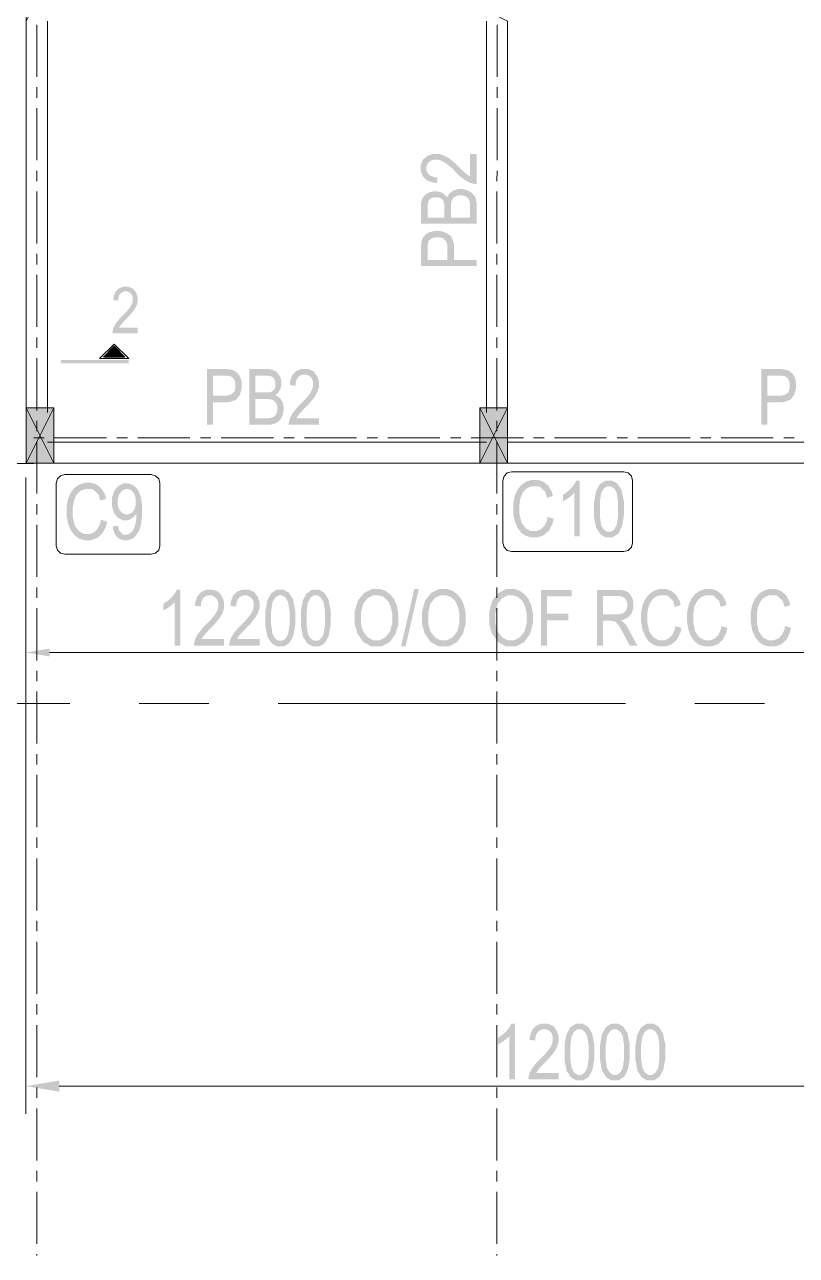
# Model space of a CAD drawing. Header units: millimetres. Extents: x 51.5 to 74.8, y 0.8 to 17.2.
# Drawn here: x 53.274 to 54.364, y 6.41 to 8.148 of the extents above; entities that cross this region are included whole.
import ezdxf

# ---------------------------------------------------------------- set-up
doc = ezdxf.new("R2010")
doc.units = ezdxf.units.MM
doc.layers.add('PDF_Geomertry', color=7, linetype='Continuous')
doc.layers.add('PDF_Solid Fills', color=7, linetype='Continuous')

msp = doc.modelspace()

# ---------------------------------------------------------------- hatches: boundary and pattern name
at = {"layer": 'PDF_Solid Fills', "transparency": 33554559}
for points in [[(53.9029, 7.9656), (53.912, 7.9656), (53.912, 7.9231), (53.9093, 7.923), (53.903, 7.9247), (53.8995, 7.9265), (53.8961, 7.9283), (53.8877, 7.9348), (53.883, 7.9395), (53.8776, 7.9451), (53.869, 7.9523), (53.8659, 7.9541), (53.863, 7.9558), (53.8573, 7.9574), (53.8548, 7.9574), (53.8518, 7.9574), (53.8469, 7.9558), (53.845, 7.954), (53.8432, 7.9523), (53.8412, 7.9479), (53.8412, 7.9454), (53.8412, 7.9426), (53.8433, 7.938), (53.8452, 7.9363), (53.8473, 7.9345), (53.8532, 7.9327), (53.857, 7.9327), (53.8559, 7.9245), (53.8504, 7.9251), (53.8419, 7.9283), (53.839, 7.9311), (53.8361, 7.9338), (53.8333, 7.9411), (53.8333, 7.9456), (53.8333, 7.9505), (53.8366, 7.958), (53.84, 7.9605), (53.8433, 7.9631), (53.8508, 7.9656), (53.855, 7.9656), (53.8587, 7.9656), (53.8659, 7.9636), (53.8694, 7.9616), (53.8729, 7.9597), (53.882, 7.9522), (53.8877, 7.9466), (53.8913, 7.943), (53.8962, 7.9384), (53.8976, 7.9374), (53.8988, 7.9365), (53.9015, 7.9348), (53.9029, 7.9341)], [(53.4333, 7.7201), (53.4333, 7.7123), (53.3979, 7.7123), (53.3977, 7.7147), (53.3991, 7.7199), (53.4007, 7.7229), (53.4022, 7.7258), (53.4076, 7.7326), (53.4115, 7.7365), (53.4162, 7.7411), (53.4222, 7.7483), (53.4237, 7.7508), (53.4251, 7.7533), (53.4265, 7.7579), (53.4265, 7.7601), (53.4265, 7.7626), (53.4251, 7.7666), (53.4236, 7.7683), (53.4222, 7.7698), (53.4186, 7.7713), (53.4163, 7.7713), (53.4141, 7.7713), (53.4104, 7.7697), (53.4088, 7.768), (53.4073, 7.7663), (53.4059, 7.7613), (53.4059, 7.7583), (53.3991, 7.7591), (53.3994, 7.7638), (53.402, 7.7709), (53.4044, 7.7733), (53.4068, 7.7756), (53.4129, 7.778), (53.4166, 7.778), (53.4207, 7.778), (53.4269, 7.7752), (53.429, 7.7724), (53.4312, 7.7697), (53.4333, 7.7634), (53.4333, 7.7599), (53.4333, 7.7568), (53.4316, 7.7508), (53.43, 7.7479), (53.4283, 7.7451), (53.422, 7.7374), (53.4175, 7.7326), (53.4144, 7.7297), (53.4107, 7.7255), (53.4098, 7.7244), (53.409, 7.7233), (53.4076, 7.7212), (53.407, 7.7201)], [(53.6894, 7.5923), (53.6894, 7.583), (53.6468, 7.583), (53.6468, 7.5859), (53.6484, 7.5922), (53.6502, 7.5956), (53.652, 7.5991), (53.6586, 7.6073), (53.6633, 7.6122), (53.6688, 7.6176), (53.6761, 7.6262), (53.6777, 7.6291), (53.6795, 7.6322), (53.6812, 7.6377), (53.6812, 7.6404), (53.6812, 7.6434), (53.6795, 7.6483), (53.6777, 7.6502), (53.6759, 7.652), (53.6716, 7.654), (53.6691, 7.654), (53.6663, 7.654), (53.6618, 7.6519), (53.66, 7.6498), (53.6583, 7.6479), (53.6565, 7.6419), (53.6565, 7.6381), (53.6483, 7.6391), (53.6487, 7.6448), (53.6519, 7.6533), (53.6547, 7.6562), (53.6575, 7.659), (53.6648, 7.6619), (53.6693, 7.6619), (53.6743, 7.6619), (53.6818, 7.6586), (53.6843, 7.6552), (53.6868, 7.6519), (53.6893, 7.6444), (53.6893, 7.6401), (53.6893, 7.6363), (53.6873, 7.6293), (53.6854, 7.6258), (53.6834, 7.6223), (53.6758, 7.6131), (53.6704, 7.6074), (53.6668, 7.6038), (53.6622, 7.5988), (53.6612, 7.5976), (53.6601, 7.5963), (53.6584, 7.5937), (53.6579, 7.5923)], [(53.3813, 7.4488), (53.39, 7.4462), (53.3886, 7.4397), (53.3836, 7.4298), (53.38, 7.4265), (53.3765, 7.4233), (53.3677, 7.4199), (53.3627, 7.4199), (53.3583, 7.4199), (53.3505, 7.4222), (53.3475, 7.4244), (53.3443, 7.4266), (53.339, 7.4336), (53.337, 7.4384), (53.335, 7.4431), (53.333, 7.4545), (53.333, 7.4611), (53.333, 7.4676), (53.335, 7.4786), (53.337, 7.483), (53.339, 7.4876), (53.3445, 7.4943), (53.348, 7.4966), (53.3515, 7.4988), (53.3591, 7.5012), (53.3634, 7.5012), (53.368, 7.5012), (53.3761, 7.4983), (53.3794, 7.4954), (53.3827, 7.4924), (53.3875, 7.484), (53.3888, 7.4784), (53.3805, 7.4759), (53.3783, 7.4841), (53.3697, 7.4923), (53.3633, 7.4923), (53.36, 7.4923), (53.3544, 7.4906), (53.352, 7.489), (53.3497, 7.4873), (53.3459, 7.4822), (53.3445, 7.4787), (53.3432, 7.4752), (53.3416, 7.4665), (53.3416, 7.4611), (53.3416, 7.453), (53.3445, 7.4409), (53.3473, 7.4369), (53.3502, 7.4329), (53.3577, 7.4288), (53.3625, 7.4288), (53.3661, 7.4288), (53.372, 7.4313), (53.3745, 7.4338), (53.377, 7.4363), (53.3805, 7.4438)], [(54.0123, 7.4529), (54.0209, 7.4502), (54.0194, 7.4436), (54.0145, 7.4337), (54.0109, 7.4305), (54.0073, 7.4272), (53.9987, 7.424), (53.9937, 7.424), (53.9891, 7.424), (53.9815, 7.4262), (53.9783, 7.4283), (53.9751, 7.4305), (53.97, 7.4374), (53.968, 7.4423), (53.9659, 7.4472), (53.9638, 7.4586), (53.9638, 7.4651), (53.9638, 7.4716), (53.9659, 7.4826), (53.968, 7.487), (53.97, 7.4915), (53.9755, 7.4983), (53.9788, 7.5005), (53.9823, 7.5029), (53.9901, 7.5051), (53.9944, 7.5051), (53.999, 7.5051), (54.007, 7.5022), (54.0104, 7.4994), (54.0137, 7.4965), (54.0184, 7.488), (54.0198, 7.4823), (54.0115, 7.4799), (54.0093, 7.4881), (54.0007, 7.4962), (53.9941, 7.4962), (53.9909, 7.4962), (53.9854, 7.4947), (53.983, 7.493), (53.9807, 7.4913), (53.9769, 7.4862), (53.9754, 7.4827), (53.974, 7.4793), (53.9726, 7.4704), (53.9726, 7.4651), (53.9726, 7.457), (53.9755, 7.4449), (53.9783, 7.4409), (53.9812, 7.4369), (53.9887, 7.4329), (53.9934, 7.4329), (53.9969, 7.4329), (54.003, 7.4354), (54.0055, 7.4379), (54.008, 7.4402), (54.0115, 7.4477)], [(54.0579, 7.4254), (54.05, 7.4254), (54.05, 7.4866), (54.0486, 7.4851), (54.045, 7.4818), (54.0426, 7.4801), (54.0402, 7.4784), (54.0361, 7.4759), (54.0341, 7.4751), (54.0341, 7.4845), (54.0375, 7.4863), (54.0432, 7.4909), (54.0457, 7.4936), (54.0482, 7.4963), (54.0518, 7.5016), (54.0527, 7.5041), (54.0579, 7.5041)], [(53.4936, 7.2712), (53.4857, 7.2712), (53.4857, 7.3326), (53.4843, 7.3309), (53.4807, 7.3277), (53.4783, 7.3261), (53.4761, 7.3244), (53.4718, 7.3219), (53.4698, 7.3211), (53.4698, 7.3304), (53.4732, 7.3323), (53.4788, 7.3368), (53.4813, 7.3395), (53.4838, 7.3422), (53.4875, 7.3474), (53.4884, 7.3501), (53.4936, 7.3501)], [(53.5555, 7.2805), (53.5555, 7.2712), (53.5129, 7.2712), (53.5129, 7.274), (53.5145, 7.2804), (53.5163, 7.2838), (53.5182, 7.2873), (53.5247, 7.2955), (53.5294, 7.3002), (53.535, 7.3058), (53.5422, 7.3143), (53.5438, 7.3173), (53.5457, 7.3204), (53.5473, 7.3259), (53.5473, 7.3286), (53.5473, 7.3315), (53.5455, 7.3365), (53.5438, 7.3383), (53.542, 7.3402), (53.5377, 7.342), (53.5351, 7.342), (53.5325, 7.342), (53.5279, 7.3401), (53.5261, 7.338), (53.5244, 7.3359), (53.5226, 7.3301), (53.5226, 7.3263), (53.5144, 7.3273), (53.5148, 7.333), (53.518, 7.3415), (53.5208, 7.3443), (53.5236, 7.3472), (53.5309, 7.3501), (53.5354, 7.3501), (53.5404, 7.3501), (53.5479, 7.3468), (53.5504, 7.3434), (53.5529, 7.3401), (53.5554, 7.3326), (53.5554, 7.3283), (53.5554, 7.3245), (53.5534, 7.3173), (53.5515, 7.314), (53.5494, 7.3105), (53.5419, 7.3013), (53.5363, 7.2956), (53.5329, 7.292), (53.5283, 7.287), (53.5273, 7.2858), (53.5262, 7.2844), (53.5245, 7.2818), (53.5238, 7.2805)], [(53.6055, 7.2805), (53.6055, 7.2712), (53.563, 7.2712), (53.5629, 7.274), (53.5645, 7.2804), (53.5663, 7.2838), (53.5682, 7.2873), (53.5747, 7.2955), (53.5794, 7.3002), (53.585, 7.3058), (53.5922, 7.3143), (53.594, 7.3173), (53.5957, 7.3204), (53.5973, 7.3259), (53.5973, 7.3286), (53.5973, 7.3315), (53.5957, 7.3365), (53.5938, 7.3383), (53.592, 7.3402), (53.5877, 7.342), (53.5852, 7.342), (53.5825, 7.342), (53.5779, 7.3401), (53.5762, 7.338), (53.5744, 7.3359), (53.5726, 7.3301), (53.5726, 7.3263), (53.5644, 7.3273), (53.5648, 7.333), (53.568, 7.3415), (53.5708, 7.3443), (53.5736, 7.3472), (53.5809, 7.3501), (53.5855, 7.3501), (53.5904, 7.3501), (53.5979, 7.3468), (53.6004, 7.3434), (53.6029, 7.3401), (53.6055, 7.3326), (53.6055, 7.3283), (53.6055, 7.3245), (53.6034, 7.3173), (53.6015, 7.314), (53.5995, 7.3105), (53.592, 7.3013), (53.5865, 7.2956), (53.5829, 7.292), (53.5783, 7.287), (53.5773, 7.2858), (53.5762, 7.2844), (53.5745, 7.2818), (53.574, 7.2805)], [(54.003, 7.2712), (54.003, 7.3497), (54.0463, 7.3497), (54.0463, 7.3405), (54.0115, 7.3405), (54.0115, 7.3162), (54.0416, 7.3162), (54.0416, 7.3069), (54.0115, 7.3069), (54.0115, 7.2712)], [(54.1929, 7.2987), (54.2015, 7.2961), (54.2001, 7.2895), (54.1951, 7.2797), (54.1916, 7.2763), (54.188, 7.2731), (54.1794, 7.2699), (54.1743, 7.2699), (54.1698, 7.2699), (54.1622, 7.272), (54.159, 7.2743), (54.1558, 7.2765), (54.1507, 7.2834), (54.1486, 7.2883), (54.1466, 7.293), (54.1445, 7.3044), (54.1445, 7.3111), (54.1445, 7.3174), (54.1466, 7.3284), (54.1486, 7.3329), (54.1507, 7.3374), (54.1561, 7.3441), (54.1595, 7.3465), (54.163, 7.3487), (54.1708, 7.3511), (54.175, 7.3511), (54.1797, 7.3511), (54.1877, 7.3481), (54.1911, 7.3452), (54.1944, 7.3423), (54.1991, 7.3338), (54.2004, 7.3283), (54.192, 7.3258), (54.19, 7.334), (54.1813, 7.3422), (54.1748, 7.3422), (54.1716, 7.3422), (54.1659, 7.3405), (54.1636, 7.3388), (54.1612, 7.3372), (54.1575, 7.332), (54.1561, 7.3286), (54.1547, 7.3251), (54.1533, 7.3163), (54.1533, 7.3111), (54.1533, 7.303), (54.1561, 7.2908), (54.159, 7.2868), (54.1618, 7.2827), (54.1694, 7.2787), (54.1741, 7.2787), (54.1776, 7.2787), (54.1836, 7.2812), (54.1862, 7.2837), (54.1887, 7.2862), (54.192, 7.2937)], [(54.2579, 7.2987), (54.2663, 7.2961), (54.265, 7.2895), (54.26, 7.2797), (54.2565, 7.2763), (54.2529, 7.2731), (54.2443, 7.2699), (54.2391, 7.2699), (54.2347, 7.2699), (54.227, 7.272), (54.2238, 7.2743), (54.2207, 7.2765), (54.2155, 7.2834), (54.2134, 7.2883), (54.2115, 7.293), (54.2094, 7.3044), (54.2094, 7.3111), (54.2094, 7.3174), (54.2115, 7.3284), (54.2134, 7.3329), (54.2155, 7.3374), (54.2209, 7.3441), (54.2244, 7.3465), (54.2279, 7.3487), (54.2357, 7.3511), (54.2398, 7.3511), (54.2445, 7.3511), (54.2526, 7.3481), (54.2559, 7.3452), (54.2593, 7.3423), (54.264, 7.3338), (54.2652, 7.3283), (54.257, 7.3258), (54.2548, 7.334), (54.2462, 7.3422), (54.2397, 7.3422), (54.2365, 7.3422), (54.2309, 7.3405), (54.2286, 7.3388), (54.2262, 7.3372), (54.2225, 7.332), (54.2209, 7.3286), (54.2195, 7.3251), (54.2182, 7.3163), (54.2182, 7.3111), (54.2182, 7.303), (54.2211, 7.2908), (54.2238, 7.2868), (54.2268, 7.2827), (54.2343, 7.2787), (54.239, 7.2787), (54.2425, 7.2787), (54.2486, 7.2812), (54.2511, 7.2837), (54.2536, 7.2862), (54.257, 7.2937)], [(54.3477, 7.2987), (54.3563, 7.2961), (54.3548, 7.2895), (54.35, 7.2797), (54.3463, 7.2763), (54.3427, 7.2731), (54.3341, 7.2699), (54.3291, 7.2699), (54.3245, 7.2699), (54.3169, 7.272), (54.3137, 7.2743), (54.3107, 7.2765), (54.3054, 7.2834), (54.3034, 7.2883), (54.3013, 7.293), (54.2993, 7.3044), (54.2993, 7.3111), (54.2993, 7.3174), (54.3013, 7.3284), (54.3034, 7.3329), (54.3054, 7.3374), (54.3109, 7.3441), (54.3144, 7.3465), (54.3177, 7.3487), (54.3255, 7.3511), (54.3298, 7.3511), (54.3344, 7.3511), (54.3425, 7.3481), (54.3458, 7.3452), (54.3491, 7.3423), (54.3538, 7.3338), (54.3552, 7.3283), (54.3469, 7.3258), (54.3447, 7.334), (54.3361, 7.3422), (54.3295, 7.3422), (54.3263, 7.3422), (54.3208, 7.3405), (54.3184, 7.3388), (54.3161, 7.3372), (54.3123, 7.332), (54.3109, 7.3286), (54.3094, 7.3251), (54.308, 7.3163), (54.308, 7.3111), (54.308, 7.303), (54.3109, 7.2908), (54.3137, 7.2868), (54.3166, 7.2827), (54.3241, 7.2787), (54.3288, 7.2787), (54.3323, 7.2787), (54.3384, 7.2812), (54.3409, 7.2837), (54.3434, 7.2862), (54.3469, 7.2937)], [(53.9662, 6.6583), (53.9582, 6.6583), (53.9582, 6.7195), (53.9569, 6.718), (53.9532, 6.7147), (53.9509, 6.713), (53.9486, 6.7113), (53.9444, 6.7088), (53.9425, 6.708), (53.9425, 6.7173), (53.9457, 6.7193), (53.9515, 6.7238), (53.954, 6.7265), (53.9565, 6.7293), (53.96, 6.7344), (53.9609, 6.737), (53.9662, 6.737)], [(54.028, 6.6674), (54.028, 6.6583), (53.9855, 6.6583), (53.9854, 6.6611), (53.987, 6.6673), (53.9888, 6.6708), (53.9907, 6.6743), (53.9972, 6.6824), (54.0019, 6.6873), (54.0075, 6.6927), (54.0147, 6.7013), (54.0165, 6.7043), (54.0182, 6.7073), (54.0198, 6.7129), (54.0198, 6.7155), (54.0198, 6.7186), (54.0182, 6.7234), (54.0163, 6.7254), (54.0147, 6.7272), (54.0102, 6.7291), (54.0077, 6.7291), (54.005, 6.7291), (54.0004, 6.727), (53.9987, 6.7249), (53.9969, 6.723), (53.9951, 6.7172), (53.9951, 6.7133), (53.9869, 6.7143), (53.9875, 6.7199), (53.9907, 6.7284), (53.9934, 6.7313), (53.9962, 6.7341), (54.0034, 6.737), (54.008, 6.737), (54.0129, 6.737), (54.0204, 6.7337), (54.0229, 6.7304), (54.0254, 6.727), (54.028, 6.7195), (54.028, 6.7152), (54.028, 6.7116), (54.0259, 6.7044), (54.024, 6.7009), (54.022, 6.6974), (54.0145, 6.6883), (54.009, 6.6826), (54.0054, 6.679), (54.0008, 6.6741), (53.9998, 6.6727), (53.9988, 6.6715), (53.9972, 6.6688), (53.9965, 6.6674)]]:
    msp.add_hatch(color=256, dxfattribs=at).paths.add_polyline_path(points)
h = msp.add_hatch(color=256, dxfattribs=at)
h.paths.add_polyline_path([(53.912, 7.8672), (53.8336, 7.8672), (53.8336, 7.8913), (53.8336, 7.8949), (53.8347, 7.9008), (53.8359, 7.903), (53.837, 7.9051), (53.8405, 7.9087), (53.843, 7.9099), (53.8454, 7.9113), (53.8507, 7.9127), (53.8536, 7.9127), (53.8563, 7.9127), (53.8612, 7.9116), (53.8634, 7.9104), (53.8655, 7.9093), (53.869, 7.9059), (53.8704, 7.9037), (53.8713, 7.9065), (53.8748, 7.9109), (53.8773, 7.9124), (53.8797, 7.9141), (53.8858, 7.9158), (53.8894, 7.9158), (53.8929, 7.9158), (53.8991, 7.9143), (53.9019, 7.9129), (53.9045, 7.9113), (53.9084, 7.9074), (53.9097, 7.9051), (53.9109, 7.9026), (53.912, 7.8959), (53.912, 7.8916)])
h.paths.add_polyline_path([(53.9029, 7.8756), (53.9029, 7.8918), (53.9029, 7.8944), (53.9023, 7.8983), (53.9019, 7.8995), (53.9012, 7.9013), (53.8988, 7.9041), (53.8973, 7.9051), (53.8957, 7.9061), (53.8918, 7.907), (53.8893, 7.907), (53.887, 7.907), (53.8833, 7.9061), (53.8818, 7.9052), (53.8802, 7.9043), (53.878, 7.9018), (53.8773, 7.9002), (53.8766, 7.8987), (53.8759, 7.8938), (53.8759, 7.8905), (53.8759, 7.8756)])
h.paths.add_polyline_path([(53.8666, 7.8756), (53.8666, 7.8897), (53.8666, 7.8923), (53.8662, 7.8962), (53.8658, 7.8974), (53.8652, 7.8991), (53.8634, 7.9016), (53.862, 7.9026), (53.8608, 7.9034), (53.8572, 7.9044), (53.8548, 7.9044), (53.8527, 7.9044), (53.8493, 7.9036), (53.8479, 7.9027), (53.8465, 7.9019), (53.8445, 7.8997), (53.844, 7.8983), (53.8434, 7.897), (53.8429, 7.8922), (53.8429, 7.8886), (53.8429, 7.8756)])
h = msp.add_hatch(color=256, dxfattribs=at)
h.paths.add_polyline_path([(53.912, 7.8074), (53.8336, 7.8074), (53.8336, 7.8318), (53.8336, 7.8359), (53.8344, 7.8423), (53.8351, 7.8444), (53.8361, 7.8472), (53.84, 7.8516), (53.8426, 7.8533), (53.8454, 7.8549), (53.8522, 7.8566), (53.8562, 7.8566), (53.8615, 7.8566), (53.8701, 7.8538), (53.8734, 7.8512), (53.8769, 7.8484), (53.8802, 7.8391), (53.8802, 7.8324), (53.8802, 7.8159), (53.912, 7.8159)])
h.paths.add_polyline_path([(53.8709, 7.8159), (53.8709, 7.8326), (53.8709, 7.8366), (53.8691, 7.8423), (53.8673, 7.8441), (53.8655, 7.8461), (53.8602, 7.8479), (53.8566, 7.8479), (53.8543, 7.8479), (53.8504, 7.8469), (53.8487, 7.8461), (53.847, 7.8451), (53.8447, 7.843), (53.8441, 7.8416), (53.8434, 7.8404), (53.8429, 7.8358), (53.8429, 7.8324), (53.8429, 7.8159)])
h = msp.add_hatch(color=256, dxfattribs=at)
h.paths.add_polyline_path([(53.5312, 7.583), (53.5312, 7.6616), (53.5554, 7.6616), (53.5597, 7.6616), (53.5661, 7.6608), (53.568, 7.6601), (53.5708, 7.659), (53.5752, 7.6552), (53.5769, 7.6524), (53.5786, 7.6498), (53.5802, 7.643), (53.5802, 7.639), (53.5802, 7.6337), (53.5776, 7.6249), (53.5748, 7.6216), (53.5722, 7.6183), (53.5627, 7.6149), (53.5562, 7.6149), (53.5397, 7.6149), (53.5397, 7.583)])
h.paths.add_polyline_path([(53.5397, 7.6243), (53.5563, 7.6243), (53.5602, 7.6243), (53.5661, 7.6261), (53.5679, 7.6279), (53.5697, 7.6295), (53.5715, 7.6349), (53.5715, 7.6386), (53.5715, 7.6409), (53.5707, 7.6448), (53.5698, 7.6465), (53.5688, 7.6481), (53.5666, 7.6505), (53.5654, 7.6511), (53.5641, 7.6516), (53.5595, 7.6523), (53.5562, 7.6523), (53.5397, 7.6523)])
h = msp.add_hatch(color=256, dxfattribs=at)
h.paths.add_polyline_path([(53.5909, 7.583), (53.5909, 7.6616), (53.6151, 7.6616), (53.6187, 7.6616), (53.6245, 7.6604), (53.6266, 7.6593), (53.6288, 7.6581), (53.6323, 7.6545), (53.6337, 7.6522), (53.6351, 7.6498), (53.6365, 7.6444), (53.6365, 7.6415), (53.6365, 7.6388), (53.6352, 7.634), (53.6341, 7.6318), (53.6329, 7.6297), (53.6295, 7.6262), (53.6275, 7.6248), (53.6302, 7.6238), (53.6347, 7.6204), (53.6362, 7.6179), (53.6379, 7.6155), (53.6394, 7.6094), (53.6394, 7.6058), (53.6394, 7.6023), (53.638, 7.5961), (53.6365, 7.5933), (53.6351, 7.5906), (53.6312, 7.5868), (53.6287, 7.5855), (53.6263, 7.5843), (53.6197, 7.583), (53.6154, 7.583)])
h.paths.add_polyline_path([(53.5994, 7.5923), (53.6154, 7.5923), (53.618, 7.5923), (53.622, 7.5929), (53.6233, 7.5933), (53.6251, 7.594), (53.6279, 7.5963), (53.6288, 7.5979), (53.6298, 7.5995), (53.6307, 7.6034), (53.6307, 7.6059), (53.6307, 7.6081), (53.6298, 7.6119), (53.6288, 7.6134), (53.628, 7.6149), (53.6255, 7.6172), (53.624, 7.6179), (53.6225, 7.6186), (53.6176, 7.6193), (53.6143, 7.6193), (53.5994, 7.6193)])
h.paths.add_polyline_path([(53.5994, 7.6286), (53.6133, 7.6286), (53.6161, 7.6286), (53.62, 7.629), (53.6211, 7.6293), (53.6227, 7.6298), (53.6254, 7.6318), (53.6262, 7.6331), (53.6272, 7.6344), (53.628, 7.638), (53.628, 7.6402), (53.628, 7.6424), (53.6272, 7.6459), (53.6263, 7.6473), (53.6257, 7.6487), (53.6234, 7.6506), (53.622, 7.6512), (53.6207, 7.6518), (53.6158, 7.6523), (53.6123, 7.6523), (53.5994, 7.6523)])
h = msp.add_hatch(color=256, dxfattribs=at)
h.paths.add_polyline_path([(54.3141, 7.583), (54.3141, 7.6616), (54.3384, 7.6616), (54.3427, 7.6616), (54.349, 7.6608), (54.3511, 7.6601), (54.3538, 7.659), (54.3583, 7.6552), (54.36, 7.6524), (54.3616, 7.6498), (54.3633, 7.643), (54.3633, 7.639), (54.3633, 7.6337), (54.3605, 7.6249), (54.3579, 7.6216), (54.3551, 7.6183), (54.3458, 7.6149), (54.3391, 7.6149), (54.3226, 7.6149), (54.3226, 7.583)])
h.paths.add_polyline_path([(54.3226, 7.6243), (54.3393, 7.6243), (54.3433, 7.6243), (54.349, 7.6261), (54.3509, 7.6277), (54.3527, 7.6295), (54.3545, 7.6349), (54.3545, 7.6386), (54.3545, 7.6409), (54.3536, 7.6448), (54.3527, 7.6465), (54.3518, 7.6481), (54.3497, 7.6505), (54.3484, 7.6511), (54.347, 7.6516), (54.3425, 7.6523), (54.3391, 7.6523), (54.3226, 7.6523)])
h = msp.add_hatch(color=256, dxfattribs=at)
h.paths.add_polyline_path([(53.3983, 7.4395), (53.4059, 7.4404), (53.4068, 7.4341), (53.4122, 7.428), (53.4166, 7.428), (53.4186, 7.428), (53.4222, 7.4293), (53.4238, 7.4306), (53.4254, 7.432), (53.4282, 7.4368), (53.4293, 7.4402), (53.4304, 7.4437), (53.4316, 7.4518), (53.4316, 7.4563), (53.4316, 7.4583), (53.4304, 7.4559), (53.427, 7.4522), (53.425, 7.4508), (53.4229, 7.4494), (53.4186, 7.448), (53.4163, 7.448), (53.4125, 7.448), (53.4057, 7.4515), (53.4027, 7.4548), (53.4, 7.4583), (53.397, 7.4677), (53.397, 7.4737), (53.397, 7.4798), (53.4001, 7.4895), (53.403, 7.493), (53.4059, 7.4966), (53.4132, 7.5001), (53.4175, 7.5001), (53.4204, 7.5001), (53.4261, 7.4981), (53.4286, 7.4962), (53.4312, 7.4943), (53.4352, 7.4884), (53.4366, 7.4845), (53.438, 7.4806), (53.4395, 7.4695), (53.4395, 7.4623), (53.4395, 7.4543), (53.438, 7.4416), (53.4365, 7.4372), (53.435, 7.4327), (53.4308, 7.4262), (53.4282, 7.4241), (53.4255, 7.422), (53.4197, 7.4199), (53.4165, 7.4199), (53.4127, 7.4199), (53.4066, 7.4224), (53.4041, 7.4249), (53.4016, 7.4276), (53.3987, 7.4348)])
h.paths.add_polyline_path([(53.4307, 7.4741), (53.4307, 7.4784), (53.4288, 7.4849), (53.4269, 7.4874), (53.4251, 7.4898), (53.4208, 7.4922), (53.4183, 7.4922), (53.4158, 7.4922), (53.4112, 7.4897), (53.4091, 7.487), (53.4072, 7.4845), (53.4051, 7.4776), (53.4051, 7.4733), (53.4051, 7.4695), (53.407, 7.4633), (53.409, 7.4611), (53.4109, 7.4587), (53.4155, 7.4565), (53.4182, 7.4565), (53.4208, 7.4565), (53.4252, 7.4588), (53.427, 7.4611), (53.4288, 7.4634), (53.4307, 7.4699)])
h = msp.add_hatch(color=256, dxfattribs=at)
h.paths.add_polyline_path([(54.078, 7.464), (54.078, 7.4738), (54.0808, 7.4888), (54.0834, 7.494), (54.0861, 7.499), (54.094, 7.5041), (54.0991, 7.5041), (54.1037, 7.5041), (54.1111, 7.4999), (54.1137, 7.4959), (54.1169, 7.4909), (54.1201, 7.4749), (54.1201, 7.464), (54.1201, 7.4543), (54.1175, 7.4393), (54.1148, 7.4341), (54.1122, 7.4291), (54.1043, 7.424), (54.099, 7.424), (54.0944, 7.424), (54.0869, 7.4284), (54.084, 7.433), (54.0809, 7.4374), (54.078, 7.453)])
h.paths.add_polyline_path([(54.0862, 7.464), (54.0862, 7.4545), (54.088, 7.4416), (54.0898, 7.4384), (54.0916, 7.4352), (54.0963, 7.4319), (54.0993, 7.4319), (54.102, 7.4319), (54.1065, 7.4352), (54.1083, 7.4386), (54.1102, 7.4418), (54.112, 7.4545), (54.112, 7.464), (54.112, 7.4736), (54.1101, 7.4865), (54.1083, 7.4897), (54.1065, 7.4929), (54.1018, 7.4962), (54.0988, 7.4962), (54.0961, 7.4962), (54.0916, 7.4929), (54.0898, 7.4895), (54.088, 7.4863), (54.0862, 7.4736)])
h = msp.add_hatch(color=256, dxfattribs=at)
h.paths.add_polyline_path([(53.6138, 7.3099), (53.6138, 7.3198), (53.6165, 7.3348), (53.6193, 7.3398), (53.6219, 7.3449), (53.6297, 7.3501), (53.635, 7.3501), (53.6395, 7.3501), (53.6468, 7.3459), (53.6494, 7.3418), (53.6527, 7.3368), (53.6559, 7.3209), (53.6559, 7.3099), (53.6559, 7.3001), (53.6533, 7.2852), (53.6507, 7.2801), (53.6479, 7.2749), (53.6401, 7.2699), (53.6348, 7.2699), (53.6302, 7.2699), (53.6227, 7.2744), (53.6197, 7.2788), (53.6168, 7.2834), (53.6138, 7.2988)])
h.paths.add_polyline_path([(53.6219, 7.3099), (53.6219, 7.3004), (53.6238, 7.2876), (53.6257, 7.2843), (53.6275, 7.2811), (53.6322, 7.2779), (53.6351, 7.2779), (53.6377, 7.2779), (53.6423, 7.2811), (53.6441, 7.2844), (53.6459, 7.2877), (53.6479, 7.3005), (53.6479, 7.3099), (53.6479, 7.3195), (53.6459, 7.3323), (53.6441, 7.3356), (53.6423, 7.3388), (53.6375, 7.342), (53.6345, 7.342), (53.6319, 7.342), (53.6275, 7.3388), (53.6257, 7.3355), (53.6237, 7.3322), (53.6219, 7.3194)])
h = msp.add_hatch(color=256, dxfattribs=at)
h.paths.add_polyline_path([(53.664, 7.3099), (53.664, 7.3198), (53.6666, 7.3348), (53.6693, 7.3398), (53.6719, 7.3449), (53.6798, 7.3501), (53.685, 7.3501), (53.6895, 7.3501), (53.6969, 7.3459), (53.6995, 7.3418), (53.7027, 7.3368), (53.7059, 7.3209), (53.7059, 7.3099), (53.7059, 7.3001), (53.7033, 7.2852), (53.7007, 7.2801), (53.698, 7.2749), (53.6901, 7.2699), (53.6848, 7.2699), (53.6802, 7.2699), (53.6727, 7.2744), (53.6698, 7.2788), (53.6669, 7.2834), (53.664, 7.2988)])
h.paths.add_polyline_path([(53.672, 7.3099), (53.672, 7.3004), (53.6738, 7.2876), (53.6757, 7.2843), (53.6776, 7.2811), (53.6822, 7.2779), (53.6851, 7.2779), (53.6879, 7.2779), (53.6923, 7.2811), (53.6943, 7.2844), (53.6961, 7.2877), (53.6979, 7.3005), (53.6979, 7.3099), (53.6979, 7.3195), (53.6961, 7.3323), (53.6941, 7.3356), (53.6923, 7.3388), (53.6876, 7.342), (53.6847, 7.342), (53.6819, 7.342), (53.6775, 7.3388), (53.6757, 7.3355), (53.6738, 7.3322), (53.672, 7.3194)])
h = msp.add_hatch(color=256, dxfattribs=at)
h.paths.add_polyline_path([(53.74, 7.3094), (53.74, 7.3194), (53.7444, 7.3348), (53.7488, 7.3402), (53.7533, 7.3456), (53.7643, 7.3511), (53.7708, 7.3511), (53.7751, 7.3511), (53.7829, 7.3487), (53.7863, 7.3462), (53.7898, 7.3438), (53.7954, 7.3369), (53.7975, 7.3322), (53.7995, 7.3276), (53.8016, 7.3168), (53.8016, 7.3104), (53.8016, 7.3016), (53.7976, 7.2874), (53.7937, 7.282), (53.7893, 7.2759), (53.7779, 7.2699), (53.7708, 7.2699), (53.7637, 7.2699), (53.7522, 7.2761), (53.7479, 7.2823), (53.7438, 7.2879), (53.74, 7.3015)])
h.paths.add_polyline_path([(53.7487, 7.3093), (53.7487, 7.302), (53.7519, 7.2908), (53.7551, 7.2868), (53.7583, 7.2827), (53.7661, 7.2787), (53.7707, 7.2787), (53.7754, 7.2787), (53.7833, 7.2829), (53.7865, 7.2869), (53.7897, 7.2909), (53.7929, 7.3027), (53.7929, 7.3106), (53.7929, 7.3156), (53.7912, 7.3247), (53.7895, 7.3287), (53.7883, 7.3318), (53.7845, 7.3366), (53.782, 7.3386), (53.7794, 7.3404), (53.7738, 7.3422), (53.7709, 7.3422), (53.7661, 7.3422), (53.7582, 7.3381), (53.755, 7.3341), (53.7518, 7.3301), (53.7487, 7.3177)])
h = msp.add_hatch(color=256, dxfattribs=at)
h.paths.add_polyline_path([(53.835, 7.3094), (53.835, 7.3194), (53.8394, 7.3348), (53.8438, 7.3402), (53.8483, 7.3456), (53.8593, 7.3511), (53.8658, 7.3511), (53.8701, 7.3511), (53.8779, 7.3487), (53.8813, 7.3462), (53.8848, 7.3438), (53.8904, 7.3369), (53.8925, 7.3322), (53.8945, 7.3276), (53.8966, 7.3168), (53.8966, 7.3104), (53.8966, 7.3016), (53.8926, 7.2874), (53.8887, 7.282), (53.8843, 7.2759), (53.8729, 7.2699), (53.8658, 7.2699), (53.8587, 7.2699), (53.8472, 7.2761), (53.8429, 7.2823), (53.8388, 7.2879), (53.835, 7.3015)])
h.paths.add_polyline_path([(53.8437, 7.3093), (53.8437, 7.302), (53.8469, 7.2908), (53.8501, 7.2868), (53.8533, 7.2827), (53.8611, 7.2787), (53.8657, 7.2787), (53.8704, 7.2787), (53.8783, 7.2829), (53.8815, 7.2869), (53.8847, 7.2909), (53.8879, 7.3027), (53.8879, 7.3106), (53.8879, 7.3156), (53.8862, 7.3247), (53.8845, 7.3287), (53.8833, 7.3318), (53.8795, 7.3366), (53.8769, 7.3386), (53.8744, 7.3404), (53.8688, 7.3422), (53.8659, 7.3422), (53.8611, 7.3422), (53.853, 7.3381), (53.85, 7.3341), (53.8468, 7.3301), (53.8437, 7.3177)])
h = msp.add_hatch(color=256, dxfattribs=at)
h.paths.add_polyline_path([(53.93, 7.3094), (53.93, 7.3194), (53.9344, 7.3348), (53.9388, 7.3402), (53.9432, 7.3456), (53.9543, 7.3511), (53.9608, 7.3511), (53.9651, 7.3511), (53.9729, 7.3487), (53.9763, 7.3462), (53.9798, 7.3438), (53.9854, 7.3369), (53.9875, 7.3322), (53.9895, 7.3276), (53.9916, 7.3168), (53.9916, 7.3104), (53.9916, 7.3016), (53.9876, 7.2874), (53.9836, 7.282), (53.9793, 7.2759), (53.9679, 7.2699), (53.9608, 7.2699), (53.9536, 7.2699), (53.9422, 7.2761), (53.9379, 7.2823), (53.9338, 7.2879), (53.93, 7.3015)])
h.paths.add_polyline_path([(53.9387, 7.3093), (53.9387, 7.302), (53.9419, 7.2908), (53.9451, 7.2868), (53.9483, 7.2827), (53.9561, 7.2787), (53.9607, 7.2787), (53.9654, 7.2787), (53.9733, 7.2829), (53.9765, 7.2869), (53.9797, 7.2909), (53.9829, 7.3027), (53.9829, 7.3106), (53.9829, 7.3156), (53.9812, 7.3247), (53.9795, 7.3287), (53.9783, 7.3318), (53.9745, 7.3366), (53.9719, 7.3386), (53.9694, 7.3404), (53.9638, 7.3422), (53.9609, 7.3422), (53.9561, 7.3422), (53.948, 7.3381), (53.945, 7.3341), (53.9418, 7.3301), (53.9387, 7.3177)])
h = msp.add_hatch(color=256, dxfattribs=at)
h.paths.add_polyline_path([(54.0822, 7.2712), (54.0822, 7.3497), (54.1108, 7.3497), (54.1152, 7.3497), (54.1219, 7.3486), (54.124, 7.3474), (54.1261, 7.3465), (54.1295, 7.3427), (54.1309, 7.3402), (54.1323, 7.3376), (54.1337, 7.3318), (54.1337, 7.3283), (54.1337, 7.3238), (54.1313, 7.3168), (54.1291, 7.314), (54.1268, 7.3112), (54.1201, 7.3077), (54.1157, 7.3069), (54.1175, 7.3059), (54.1201, 7.3037), (54.1211, 7.3026), (54.123, 7.3004), (54.1263, 7.2954), (54.1277, 7.2926), (54.139, 7.2712), (54.1283, 7.2712), (54.1197, 7.2876), (54.1172, 7.2923), (54.1134, 7.2988), (54.1122, 7.3005), (54.1108, 7.3022), (54.1084, 7.3044), (54.1072, 7.3049), (54.1061, 7.3055), (54.1027, 7.3061), (54.1005, 7.3061), (54.0907, 7.3061), (54.0907, 7.2712)])
h.paths.add_polyline_path([(54.0907, 7.3151), (54.1091, 7.3151), (54.112, 7.3151), (54.1166, 7.3159), (54.1182, 7.3166), (54.1198, 7.3173), (54.1222, 7.3195), (54.1232, 7.3211), (54.1241, 7.3227), (54.125, 7.3263), (54.125, 7.3283), (54.125, 7.3313), (54.1233, 7.3359), (54.1215, 7.3377), (54.1197, 7.3394), (54.1145, 7.3411), (54.1111, 7.3411), (54.0907, 7.3411)])
h = msp.add_hatch(color=256, dxfattribs=at)
h.paths.add_polyline_path([(54.0363, 6.6969), (54.0363, 6.7068), (54.039, 6.7218), (54.0418, 6.7269), (54.0444, 6.7319), (54.0523, 6.737), (54.0575, 6.737), (54.062, 6.737), (54.0693, 6.7329), (54.072, 6.7288), (54.0752, 6.7238), (54.0784, 6.7079), (54.0784, 6.6969), (54.0784, 6.687), (54.0758, 6.6722), (54.0732, 6.667), (54.0705, 6.662), (54.0626, 6.6569), (54.0573, 6.6569), (54.0527, 6.6569), (54.0452, 6.6613), (54.0423, 6.6659), (54.0393, 6.6704), (54.0363, 6.6859)])
h.paths.add_polyline_path([(54.0445, 6.6969), (54.0445, 6.6874), (54.0463, 6.6745), (54.0482, 6.6713), (54.05, 6.668), (54.0547, 6.6648), (54.0576, 6.6648), (54.0602, 6.6648), (54.0648, 6.6681), (54.0666, 6.6713), (54.0684, 6.6747), (54.0704, 6.6874), (54.0704, 6.6969), (54.0704, 6.7065), (54.0684, 6.7194), (54.0666, 6.7226), (54.0648, 6.7258), (54.0601, 6.7291), (54.057, 6.7291), (54.0544, 6.7291), (54.05, 6.7258), (54.0482, 6.7224), (54.0463, 6.7193), (54.0445, 6.7065)])
h = msp.add_hatch(color=256, dxfattribs=at)
h.paths.add_polyline_path([(54.0865, 6.6969), (54.0865, 6.7068), (54.0891, 6.7218), (54.0918, 6.7269), (54.0944, 6.7319), (54.1023, 6.737), (54.1075, 6.737), (54.1122, 6.737), (54.1194, 6.7329), (54.122, 6.7288), (54.1252, 6.7238), (54.1284, 6.7079), (54.1284, 6.6969), (54.1284, 6.687), (54.1258, 6.6722), (54.1232, 6.667), (54.1205, 6.662), (54.1126, 6.6569), (54.1075, 6.6569), (54.1027, 6.6569), (54.0952, 6.6613), (54.0923, 6.6659), (54.0894, 6.6704), (54.0865, 6.6859)])
h.paths.add_polyline_path([(54.0945, 6.6969), (54.0945, 6.6874), (54.0963, 6.6745), (54.0982, 6.6713), (54.1001, 6.668), (54.1048, 6.6648), (54.1076, 6.6648), (54.1104, 6.6648), (54.115, 6.6681), (54.1168, 6.6713), (54.1186, 6.6747), (54.1204, 6.6874), (54.1204, 6.6969), (54.1204, 6.7065), (54.1186, 6.7194), (54.1168, 6.7226), (54.1148, 6.7258), (54.1101, 6.7291), (54.1072, 6.7291), (54.1044, 6.7291), (54.1, 6.7258), (54.0982, 6.7224), (54.0963, 6.7193), (54.0945, 6.7065)])
h = msp.add_hatch(color=256, dxfattribs=at)
h.paths.add_polyline_path([(54.1365, 6.6969), (54.1365, 6.7068), (54.1391, 6.7218), (54.1418, 6.7269), (54.1445, 6.7319), (54.1523, 6.737), (54.1576, 6.737), (54.1622, 6.737), (54.1694, 6.7329), (54.172, 6.7288), (54.1752, 6.7238), (54.1786, 6.7079), (54.1786, 6.6969), (54.1786, 6.687), (54.1759, 6.6722), (54.1732, 6.667), (54.1705, 6.662), (54.1627, 6.6569), (54.1575, 6.6569), (54.1529, 6.6569), (54.1452, 6.6613), (54.1423, 6.6659), (54.1394, 6.6704), (54.1365, 6.6859)])
h.paths.add_polyline_path([(54.1445, 6.6969), (54.1445, 6.6874), (54.1465, 6.6745), (54.1483, 6.6713), (54.1501, 6.668), (54.1548, 6.6648), (54.1577, 6.6648), (54.1604, 6.6648), (54.165, 6.6681), (54.1668, 6.6713), (54.1686, 6.6747), (54.1704, 6.6874), (54.1704, 6.6969), (54.1704, 6.7065), (54.1686, 6.7194), (54.1668, 6.7226), (54.165, 6.7258), (54.1601, 6.7291), (54.1572, 6.7291), (54.1545, 6.7291), (54.15, 6.7258), (54.1482, 6.7224), (54.1463, 6.7193), (54.1445, 6.7065)])

# ---------------------------------------------------------------- linework, layer by layer
at = {"layer": 'PDF_Geomertry', "lineweight": 0}
for points in [[(53.0207, 9.1244), (53.2758, 9.1244), (53.2758, 7.5286), (54.8716, 7.5286), (54.8716, 7.2277)], [(53.315, 8.2316), (53.2758, 8.1531), (53.2758, 7.6005)], [(53.8775, 8.1924), (53.9559, 8.1531), (53.9559, 7.6005)], [(53.3058, 8.1531), (53.3058, 7.6005)], [(53.9259, 8.1531), (53.9259, 7.6005)], [(53.2909, 8.0744), (53.2909, 8.148)], [(53.9411, 8.0744), (53.9411, 8.148)], [(53.2909, 8.0449), (53.2909, 8.0597)], [(53.9411, 8.0449), (53.9411, 8.0597)], [(53.2909, 7.9566), (53.2909, 8.0302)], [(53.9411, 7.9566), (53.9411, 8.0302)], [(53.2909, 7.9272), (53.2909, 7.9419)], [(53.9409, 7.9272), (53.9411, 7.9419)], [(53.2908, 7.839), (53.2909, 7.9124)], [(53.9409, 7.839), (53.9409, 7.9124)], [(53.2908, 7.8095), (53.2908, 7.8243)], [(53.9409, 7.8095), (53.9409, 7.8243)], [(53.2908, 7.7212), (53.2908, 7.7948)], [(53.9409, 7.7212), (53.9409, 7.7948)], [(53.2908, 7.6918), (53.2908, 7.7065)], [(53.9409, 7.6918), (53.9409, 7.7065)], [(53.4208, 7.6765), (53.4001, 7.6969), (53.3795, 7.6765), (53.4208, 7.6765), (53.3795, 7.6765)], [(53.2908, 7.6034), (53.2908, 7.677)], [(53.9409, 7.6034), (53.9409, 7.677)], [(53.315, 7.607), (53.2758, 7.5286)], [(53.2758, 7.607), (53.315, 7.5286)], [(53.9559, 7.607), (53.9168, 7.5286)], [(53.9168, 7.607), (53.9559, 7.5286), (54.8416, 7.5286)], [(53.2908, 7.574), (53.2908, 7.5887)], [(53.9409, 7.574), (53.9409, 7.5887)], [(53.3012, 7.5645), (53.2865, 7.5645)], [(53.3894, 7.5645), (53.3158, 7.5645)], [(53.4188, 7.5645), (53.4041, 7.5645)], [(53.5072, 7.5645), (53.4336, 7.5645)], [(53.5366, 7.5645), (53.5219, 7.5645)], [(53.625, 7.5645), (53.5513, 7.5645)], [(53.6543, 7.5645), (53.6397, 7.5645)], [(53.7426, 7.5645), (53.669, 7.5645)], [(53.772, 7.5645), (53.7573, 7.5645)], [(53.8604, 7.5645), (53.7868, 7.5645)], [(53.8898, 7.5645), (53.8751, 7.5645)], [(53.9782, 7.5645), (53.9045, 7.5645)], [(54.0075, 7.5645), (53.9927, 7.5645)], [(54.0958, 7.5645), (54.0222, 7.5645)], [(54.1252, 7.5645), (54.1105, 7.5645)], [(54.2136, 7.5645), (54.14, 7.5645)], [(54.243, 7.5645), (54.2283, 7.5645)], [(54.3312, 7.5645), (54.2577, 7.5645)], [(54.3607, 7.5645), (54.3459, 7.5645)], [(53.2908, 7.4858), (53.2908, 7.5593)], [(53.3059, 7.5586), (53.9259, 7.5586)], [(53.9409, 7.4858), (53.9409, 7.5593)], [(53.9559, 7.5586), (54.8416, 7.5586)], [(53.2861, 7.5283), (53.0427, 7.5283)], [(53.3057, 7.5283), (53.3057, 7.5283)], [(53.3059, 7.5286), (53.9259, 7.5286)], [(53.2755, 6.6097), (53.2755, 7.5087), (53.2755, 7.2418)], [(53.2908, 7.4563), (53.2908, 7.4711)], [(53.9409, 7.4563), (53.9409, 7.4711)], [(53.2908, 7.368), (53.2908, 7.4416)], [(53.9409, 7.368), (53.9409, 7.4416)], [(53.2908, 7.3386), (53.2908, 7.3533)], [(53.9409, 7.3386), (53.9409, 7.3533)], [(53.2908, 7.2502), (53.2908, 7.3238)], [(53.9409, 7.2502), (53.9409, 7.3238)], [(53.3088, 7.2613), (54.8382, 7.2613)], [(53.2908, 7.2208), (53.2908, 7.2355)], [(53.9409, 7.2208), (53.9409, 7.2355)], [(53.2908, 7.1326), (53.2908, 7.2061)], [(53.9409, 7.1326), (53.9409, 7.2061)], [(53.3375, 7.1895), (52.8473, 7.1895)], [(53.5337, 7.1895), (53.4355, 7.1895)], [(54.1223, 7.1895), (53.6318, 7.1895)], [(54.3186, 7.1895), (54.2204, 7.1895)], [(53.2908, 7.1031), (53.2908, 7.1179)], [(53.9409, 7.1031), (53.9409, 7.1179)], [(53.2908, 7.0148), (53.2908, 7.0884)], [(53.9409, 7.0148), (53.9409, 7.0884)], [(53.2908, 6.9854), (53.2908, 7.0001)], [(53.9409, 6.9854), (53.9409, 7.0001)], [(53.2908, 6.897), (53.2908, 6.9706)], [(53.9409, 6.897), (53.9409, 6.9706)], [(53.2908, 6.8676), (53.2908, 6.8823)], [(53.9408, 6.8676), (53.9408, 6.8823)], [(53.2907, 6.7794), (53.2908, 6.8529)], [(53.9408, 6.7794), (53.9408, 6.8529)], [(53.2907, 6.7499), (53.2907, 6.7647)], [(53.9408, 6.7499), (53.9408, 6.7647)], [(53.2907, 6.6616), (53.2907, 6.7352)], [(53.9408, 6.6616), (53.9408, 6.7352)], [(53.2907, 6.6322), (53.2907, 6.6469)], [(53.3226, 6.6488), (54.7983, 6.6488)], [(53.9408, 6.6322), (53.9408, 6.6469)], [(53.2907, 6.5438), (53.2907, 6.6174)], [(53.9408, 6.5438), (53.9408, 6.6174)], [(53.2907, 6.5144), (53.2907, 6.5291)], [(53.9408, 6.5144), (53.9408, 6.5291)], [(53.2907, 6.4262), (53.2907, 6.4998)], [(53.9408, 6.4262), (53.9408, 6.4998)], [(53.2907, 6.4098), (53.2907, 6.4115)], [(53.9408, 6.4098), (53.9408, 6.4115)]]:
    msp.add_lwpolyline(points, dxfattribs=at)
for points in [[(53.4154, 7.6787), (53.385, 7.6787), (53.4001, 7.6938)], [(53.2758, 7.5286), (53.315, 7.5286), (53.315, 7.607), (53.2758, 7.607), (53.2758, 7.5286)], [(53.9168, 7.5286), (53.9559, 7.5286), (53.9559, 7.607), (53.9168, 7.607), (53.9168, 7.5286)], [(53.2755, 7.5283), (53.2755, 7.5283)], [(53.3304, 7.5127), (53.4526, 7.5127), (53.4587, 7.5111), (53.4632, 7.5066), (53.4647, 7.5006), (53.4647, 7.4122), (53.4632, 7.4061), (53.4587, 7.4016), (53.4526, 7.4001), (53.3304, 7.4001), (53.3244, 7.4016), (53.32, 7.4061), (53.3183, 7.4122), (53.3183, 7.5006), (53.32, 7.5066), (53.3244, 7.5111), (53.3304, 7.5127)], [(53.9613, 7.5166), (54.1202, 7.5166), (54.1262, 7.5149), (54.1307, 7.5106), (54.1323, 7.5045), (54.1323, 7.4161), (54.1307, 7.4101), (54.1262, 7.4056), (54.1202, 7.404), (53.9613, 7.404), (53.9552, 7.4056), (53.9509, 7.4101), (53.9493, 7.4161), (53.9493, 7.5045), (53.9509, 7.5106), (53.9552, 7.5149), (53.9613, 7.5166)]]:
    msp.add_lwpolyline(points, close=True, dxfattribs=at)
at = {"layer": 'PDF_Solid Fills', "transparency": 33554559}
for points in [[(53.4001, 7.6787), (53.385, 7.6787), (53.4001, 7.6787), (53.4001, 7.6938)], [(53.4001, 7.6787), (53.4001, 7.6938), (53.4001, 7.6787), (53.4154, 7.6787)], [(53.3252, 7.6698), (53.3252, 7.6743), (53.4208, 7.6698), (53.4208, 7.6743)], [(53.315, 7.5286), (53.2758, 7.607), (53.315, 7.5286), (53.315, 7.607)], [(53.2758, 7.5286), (53.2758, 7.607), (53.2758, 7.5286), (53.315, 7.5286)], [(53.9559, 7.5286), (53.9168, 7.607), (53.9559, 7.5286), (53.9559, 7.607)], [(53.9168, 7.5286), (53.9168, 7.607), (53.9168, 7.5286), (53.9559, 7.5286)], [(53.8054, 7.2699), (53.8241, 7.3511), (53.8118, 7.2699), (53.8305, 7.3511)], [(53.3088, 7.2669), (53.3088, 7.2558), (53.2755, 7.2613)], [(53.3226, 6.6568), (53.3226, 6.6411), (53.2755, 6.6488)]]:
    msp.add_solid(points, dxfattribs=at)

doc.saveas('drawing.dxf')
